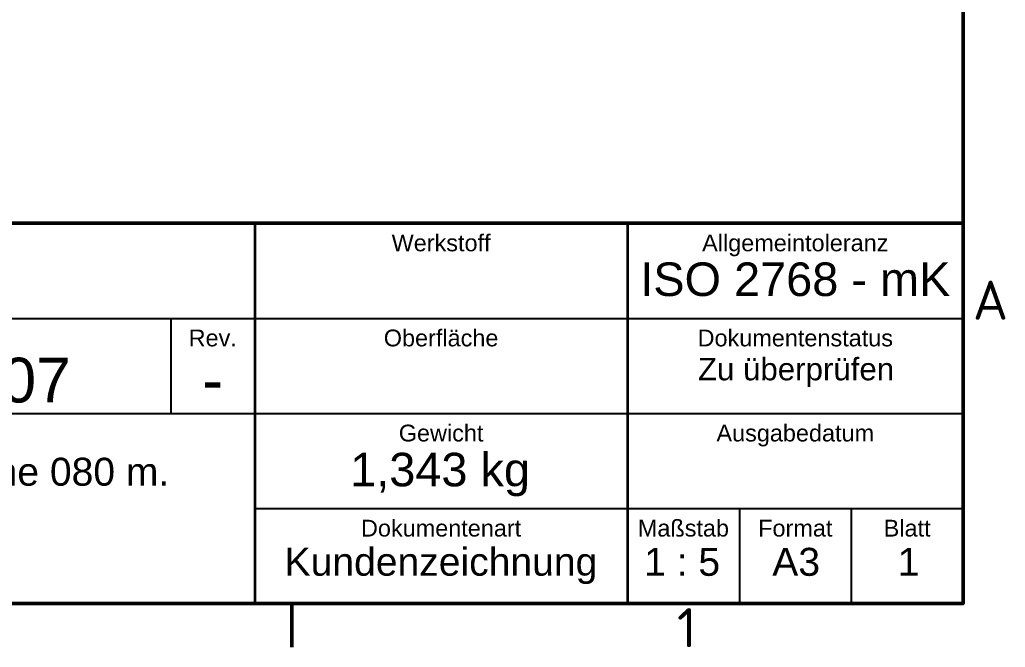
# Model space of a CAD drawing. Header units: millimetres. Extents: x 0 to 2100, y 0 to 1485.
# Drawn here: x 1628.3 to 2068.9, y 30.5 to 311 of the extents above; entities that cross this region are included whole.
import ezdxf
from ezdxf.enums import TextEntityAlignment as Align

# ---------------------------------------------------------------- set-up
doc = ezdxf.new("R2010")
doc.units = ezdxf.units.MM
doc.header["$LTSCALE"] = 5
doc.layers.get('0').update_dxf_attribs({"lineweight": 50})
for name, color, linetype, lineweight in [('Rahmen (ISO)', 7, 'Continuous', 50), ('Symbole(DIN)', 7, 'Continuous', 50), ('Titel (ISO)', 7, 'Continuous', 50)]:
    doc.layers.add(name, color=color, linetype=linetype, lineweight=lineweight)
doc.styles.add('Aktuell-DIN', font='arial.ttf')
doc.styles.add('Notiztext (DIN)', font='isocpeur.ttf')
doc.styles.add('Textstil36', font='arial.ttf')
doc.styles.add('Textstil50', font='arial.ttf')
doc.styles.add('Textstil53', font='arial.ttf')
doc.styles.add('Textstil60', font='arial.ttf')
doc.styles.add('Textstil94', font='arial.ttf')

# ---------------------------------------------------------------- blocks, each defined once
blk = doc.blocks.new('Ränder Standardrahmen')
at = {"layer": 'Rahmen (ISO)'}
blk.add_line((350, 10), (350, 6.1), dxfattribs=at)
at = {"layer": 'Rahmen (ISO)', "flags": 128}
blk.add_lwpolyline([(10, 10), (10, 287), (410, 287), (410, 10), (10, 10)], dxfattribs=at)
at = {"layer": 'Rahmen (ISO)', "color": 179, "char_height": 3.5, "attachment_point": 7, "style": 'Notiztext (DIN)'}
for s, insert in [('A', (410.878, 35.375)), ('1', (384.425, 6.1))]:
    blk.add_mtext(s, dxfattribs=dict(at, insert=insert))
blk = doc.blocks.new('Schriftfelder Kundenzeichnung DE')
at = {"layer": 'Titel (ISO)', "lineweight": 50}
for p, q in [((283.009, 239.22), (103.009, 239.22)), ((283.009, 205.22), (283.009, 239.22)), ((103.009, 205.22), (283.009, 205.22))]:
    blk.add_line(p, q, dxfattribs=at)
at = {"layer": 'Titel (ISO)', "lineweight": 35}
for p, q in [((219.676, 239.22), (219.676, 205.22)), ((253.009, 239.22), (253.009, 205.22))]:
    blk.add_line(p, q, dxfattribs=at)
at = {"layer": 'Titel (ISO)', "lineweight": 25}
for p, q in [((103.009, 230.72), (283.009, 230.72)), ((212.176, 230.72), (212.176, 222.22)), ((153.009, 222.22), (283.009, 222.22)), ((219.676, 213.72), (283.009, 213.72)), ((263.009, 213.72), (263.009, 205.22)), ((273.009, 213.72), (273.009, 205.22))]:
    blk.add_line(p, q, dxfattribs=at)
at = {"layer": 'Symbole(DIN)', "color": 7, "char_height": 1.5, "attachment_point": 2, "style": 'Aktuell-DIN'}
for s, insert in [('\\fArial|b0|i0;Werkstoff', (236.342, 238.22)), ('\\fArial|b0|i0;Allgemeintoleranz', (268.009, 238.22)), ('\\fArial|b0|i0;Oberfläche', (236.342, 229.72)), ('\\fArial|b0|i0;Dokumentenstatus', (268.009, 229.72)), ('\\fArial|b0|i0;Gewicht', (236.342, 221.22)), ('\\fArial|b0|i0;Ausgabedatum', (268.009, 221.22)), ('\\fArial|b0|i0;Dokumentenart', (236.342, 212.72)), ('\\fArial|b0|i0;Maßstab', (258.009, 212.72)), ('\\fArial|b0|i0;Format', (268.009, 212.72)), ('\\fArial|b0|i0;Blatt', (278.009, 212.72))]:
    blk.add_mtext(s, dxfattribs=dict(at, insert=insert))
at = {"layer": 'Symbole(DIN)', "color": 7, "style": 'Aktuell-DIN'}
for s, insert, char_height, width, attachment_point in [('\\fArial|b0|i0;ISO 2768 - mK', (268.009, 235.72), 3, 27.7157, 2), ('\\fArial|b0|i0;SELF-PP Rinne 080 m. ', (175.748, 218.264), 2.5, 37.26753, 1)]:
    blk.add_mtext(s, dxfattribs=dict(at, insert=insert, char_height=char_height, width=width, attachment_point=attachment_point))
at = {"layer": 'Symbole(DIN)', "color": 179, "insert": (215.926, 229.72), "char_height": 1.5, "attachment_point": 2, "style": 'Aktuell-DIN'}
blk.add_mtext('\\fArial|b0|i0;Rev.', dxfattribs=at)
at = {"layer": 'Symbole(DIN)', "color": 7}
for tag, p, height, style in [('AUTOR_001', (105.98, 233.178), 2.5, 'Textstil36'), ('Artikelnummer_001', (176.891, 232.708), 3, 'Textstil60'), ('BAUTEILNUMMER_001', (169.693, 223.204), 4, 'Textstil53'), ('REVISIONSNUMMER_001', (214.994, 223.22), 4, 'Textstil53'), ('VaultStatus_001', (259.302, 225.186), 2, 'Textstil50'), ('MASSE\\P3;_001', (228.215, 215.708), 3, 'Textstil60'), ('Dokumentenart_001', (222.349, 207.72), 2.5, 'Textstil36'), ('Anfänglicher_Ansichtsmaßstab_001', (254.491, 207.71), 2.5, 'Textstil36'), ('Blattgröße_001', (265.952, 207.71), 2.5, 'Textstil36'), ('Blattnummer_001', (277.168, 207.71), 2.5, 'Textstil36')]:
    blk.add_attdef(tag, p, '', height=height, dxfattribs=dict(at, style=style))
for tag, height, style, p in [('MATERIAL', 1.8, 'Textstil94', (236.342, 235.72)), ('Oberfläche', 2.5, 'Textstil36', (236.342, 227.22)), ('GENEHM.DAT._KONSTR.', 3, 'Textstil60', (268.009, 218.72))]:
    blk.add_attdef(tag, text='', height=height, dxfattribs=dict(at, style=style)).set_placement(p, align=Align.TOP_CENTER)

msp = doc.modelspace()

# ---------------------------------------------------------------- block references
at = {"xscale": 5, "yscale": 5, "zscale": 5}
msp.add_blockref('Ränder Standardrahmen', (0, 0), dxfattribs=at)
ref = msp.add_blockref('Schriftfelder Kundenzeichnung DE', (634.956, -976.102), dxfattribs=dict(xscale=5, yscale=5, zscale=5))
ref.add_attrib('Anfänglicher_Ansichtsmaßstab_001', '1 : 5', (1907.41, 62.449), dxfattribs={"layer": 'Symbole(DIN)', "color": 7, "height": 12.5, "style": 'Textstil36'})
ref.add_attrib('Blattgröße_001', 'A3', (1964.717, 62.449), dxfattribs={"layer": 'Symbole(DIN)', "color": 7, "height": 12.5, "style": 'Textstil36'})
ref.add_attrib('Blattnummer_001', '1', (2020.796, 62.449), dxfattribs={"layer": 'Symbole(DIN)', "color": 7, "height": 12.5, "style": 'Textstil36'})
ref.add_attrib('VaultStatus_001', 'Zu überprüfen', (1931.463, 149.829), dxfattribs={"layer": 'Symbole(DIN)', "color": 7, "height": 10, "style": 'Textstil50'})
ref.add_attrib('MASSE\\P3;_001', '1,343 kg', (1776.031, 102.439), dxfattribs={"layer": 'Symbole(DIN)', "color": 7, "height": 15, "style": 'Textstil60'})
ref.add_attrib('BAUTEILNUMMER_001', 'Anrin-009307', (1483.42, 139.918), dxfattribs={"layer": 'Symbole(DIN)', "color": 7, "height": 20, "style": 'Textstil53'})
ref.add_attrib('REVISIONSNUMMER_001', '-', (1709.924, 140), dxfattribs={"layer": 'Symbole(DIN)', "color": 7, "height": 20, "style": 'Textstil53'})
ref.add_attrib('Dokumentenart_001', 'Kundenzeichnung', (1746.702, 62.5), dxfattribs={"layer": 'Symbole(DIN)', "color": 7, "height": 12.5, "style": 'Textstil36'})

doc.saveas('drawing.dxf')
